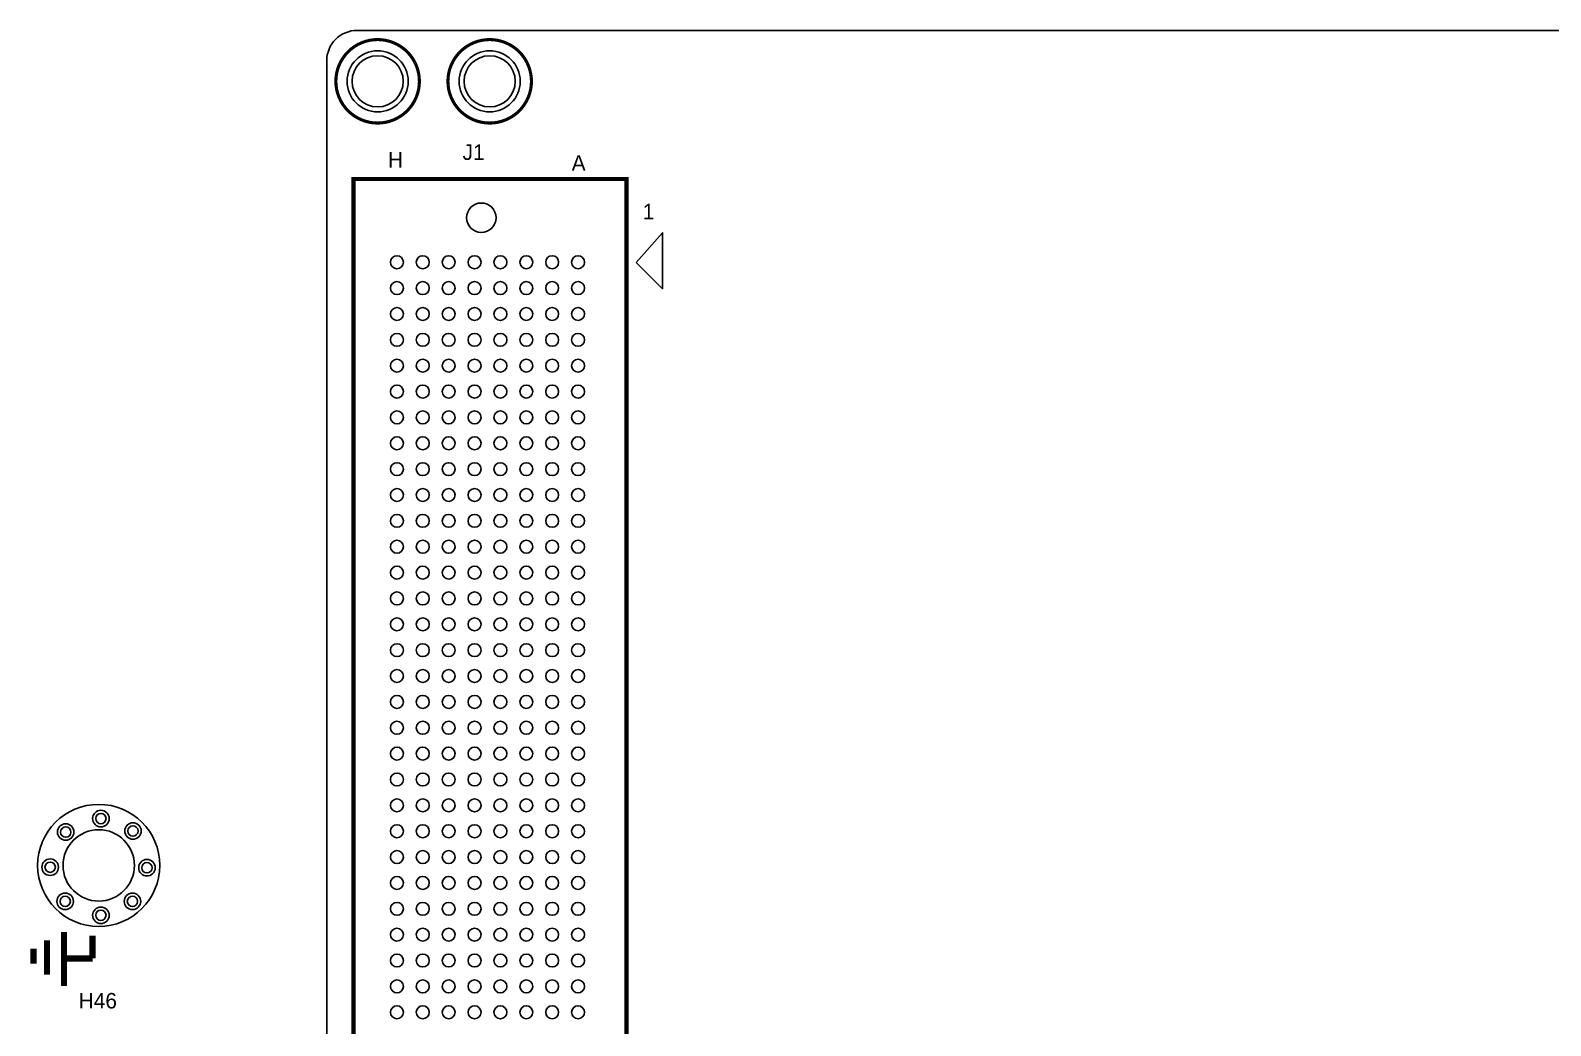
# Model space of a CAD drawing. Extents: x 0 to 260, y 0 to 180.
# Drawn here: x 49.4 to 124, y 88.1 to 137 of the extents above; entities that cross this region are included whole.
import ezdxf

# ---------------------------------------------------------------- set-up
doc = ezdxf.new("R2010")
doc.units = 0
for name, color, linetype in [('BG_DRILLHOLE', 193, 'CONTINUOUS'), ('BG_SILKSCREEN_TOP', 6, 'CONTINUOUS'), ('PG_SILKSCREEN_TOP', 254, 'CONTINUOUS'), ('PIN_TOP', 96, 'CONTINUOUS'), ('RD_SILKSCREEN_TOP', 85, 'CONTINUOUS')]:
    doc.layers.add(name, color=color, linetype=linetype)

msp = doc.modelspace()

# ---------------------------------------------------------------- linework, layer by layer
at = {"layer": 'BG_DRILLHOLE'}
for points in [[(67.65163, 134.514844, 1), (65.13703, 134.514844, 1)], [(73.151492, 134.514844, 1), (70.636892, 134.514844, 1)], [(72.205088, 127.81534, 1), (70.757288, 127.81534, 1)], [(53.06568, 98.3107, 1), (52.55768, 98.3107, 1)], [(51.33848, 97.6503, 1), (50.83048, 97.6503, 1)], [(54.4576, 96.012, 1), (50.9524, 96.012, 1)], [(54.64048, 97.7011, 1), (54.13248, 97.7011, 1)], [(50.57648, 95.9231, 1), (50.06848, 95.9231, 1)], [(55.32628, 95.8977, 1), (54.81828, 95.8977, 1)], [(51.31308, 94.2467, 1), (50.80508, 94.2467, 1)], [(54.61508, 94.2467, 1), (54.10708, 94.2467, 1)], [(53.06568, 93.5609, 1), (52.55768, 93.5609, 1)]]:
    msp.add_lwpolyline(points, format="xyb", close=True, dxfattribs=at)
at = {"layer": 'BG_SILKSCREEN_TOP'}
msp.add_lwpolyline([(63.8937, 53.515514), (63.8937, 135.51535, -0.414214), (65.393824, 137.015474), (177.3936, 137.015474, -0.414214), (178.893724, 135.51535), (178.893724, 131.1656)], format="xyb", dxfattribs=at)
msp.add_lwpolyline([(63.8937, 53.515514), (63.8937, 135.51535, -0.414214), (65.393824, 137.015474), (177.3936, 137.015474, -0.414214), (178.893724, 135.51535), (178.893724, 131.1656)], format="xyb", dxfattribs=at)
msp.add_lwpolyline([(79.083916, 125.624082), (80.377284, 127.078994), (80.377284, 124.330206)], close=True, dxfattribs=at)
at = {"layer": 'PG_SILKSCREEN_TOP', "const_width": 0.1524}
for points in [[(68.444364, 134.514844, 1), (64.344296, 134.514844, 1), (68.444364, 134.514844)], [(73.944226, 134.514844, 1), (69.844158, 134.514844, 1), (73.944226, 134.514844)]]:
    msp.add_lwpolyline(points, format="xyb", dxfattribs=at)
at = {"layer": 'PG_SILKSCREEN_TOP'}
for points, const_width in [([(65.211198, 59.31535), (65.211198, 129.715514), (78.611222, 129.715514), (78.611222, 59.31535), (65.211198, 59.31535)], 0.202946), ([(51.0032, 92.7354), (51.0032, 90.0938)], 0.3048), ([(52.4002, 91.44), (52.4002, 92.5576)], 0.3048), ([(49.5046, 91.9226), (49.5046, 91.186)], 0.3048), ([(50.165, 92.329), (50.165, 90.6526)], 0.3048), ([(51.0032, 91.44), (52.4002, 91.44)], 0.3048)]:
    msp.add_lwpolyline(points, dxfattribs=dict(at, const_width=const_width))
at = {"layer": 'PIN_TOP'}
for centre, radius in [((66.39433, 134.514844), 1.4986), ((71.894192, 134.514844), 1.4986), ((71.481188, 127.81534), 0.7239), ((67.341242, 125.630432), 0.3175), ((68.611242, 125.630432), 0.3175), ((69.881242, 125.630432), 0.3175), ((71.151242, 125.630432), 0.3175), ((72.421242, 125.630432), 0.3175), ((73.691242, 125.630432), 0.3175), ((74.961242, 125.630432), 0.3175), ((76.231242, 125.630432), 0.3175), ((67.341242, 124.360432), 0.3175), ((68.611242, 124.360432), 0.3175), ((69.881242, 124.360432), 0.3175), ((71.151242, 124.360432), 0.3175), ((72.421242, 124.360432), 0.3175), ((73.691242, 124.360432), 0.3175), ((74.961242, 124.360432), 0.3175), ((76.231242, 124.360432), 0.3175), ((67.341242, 123.090432), 0.3175), ((68.611242, 123.090432), 0.3175), ((69.881242, 123.090432), 0.3175), ((71.151242, 123.090432), 0.3175), ((72.421242, 123.090432), 0.3175), ((73.691242, 123.090432), 0.3175), ((74.961242, 123.090432), 0.3175), ((76.231242, 123.090432), 0.3175), ((67.341242, 121.820432), 0.3175), ((68.611242, 121.820432), 0.3175), ((69.881242, 121.820432), 0.3175), ((71.151242, 121.820432), 0.3175), ((72.421242, 121.820432), 0.3175), ((73.691242, 121.820432), 0.3175), ((74.961242, 121.820432), 0.3175), ((76.231242, 121.820432), 0.3175), ((67.341242, 120.550432), 0.3175), ((68.611242, 120.550432), 0.3175), ((69.881242, 120.550432), 0.3175), ((71.151242, 120.550432), 0.3175), ((72.421242, 120.550432), 0.3175), ((73.691242, 120.550432), 0.3175), ((74.961242, 120.550432), 0.3175), ((76.231242, 120.550432), 0.3175), ((67.341242, 119.280432), 0.3175), ((68.611242, 119.280432), 0.3175), ((69.881242, 119.280432), 0.3175), ((71.151242, 119.280432), 0.3175), ((72.421242, 119.280432), 0.3175), ((73.691242, 119.280432), 0.3175), ((74.961242, 119.280432), 0.3175), ((76.231242, 119.280432), 0.3175), ((67.341242, 118.010432), 0.3175), ((68.611242, 118.010432), 0.3175), ((69.881242, 118.010432), 0.3175), ((71.151242, 118.010432), 0.3175), ((72.421242, 118.010432), 0.3175), ((73.691242, 118.010432), 0.3175), ((74.961242, 118.010432), 0.3175), ((76.231242, 118.010432), 0.3175), ((67.341242, 116.740432), 0.3175), ((68.611242, 116.740432), 0.3175), ((69.881242, 116.740432), 0.3175), ((71.151242, 116.740432), 0.3175), ((72.421242, 116.740432), 0.3175), ((73.691242, 116.740432), 0.3175), ((74.961242, 116.740432), 0.3175), ((76.231242, 116.740432), 0.3175), ((67.341242, 115.470432), 0.3175), ((68.611242, 115.470432), 0.3175), ((69.881242, 115.470432), 0.3175), ((71.151242, 115.470432), 0.3175), ((72.421242, 115.470432), 0.3175), ((73.691242, 115.470432), 0.3175), ((74.961242, 115.470432), 0.3175), ((76.231242, 115.470432), 0.3175), ((67.341242, 114.200432), 0.3175), ((68.611242, 114.200432), 0.3175), ((69.881242, 114.200432), 0.3175), ((71.151242, 114.200432), 0.3175), ((72.421242, 114.200432), 0.3175), ((73.691242, 114.200432), 0.3175), ((74.961242, 114.200432), 0.3175), ((76.231242, 114.200432), 0.3175), ((67.341242, 112.930432), 0.3175), ((68.611242, 112.930432), 0.3175), ((69.881242, 112.930432), 0.3175), ((71.151242, 112.930432), 0.3175), ((72.421242, 112.930432), 0.3175), ((73.691242, 112.930432), 0.3175), ((74.961242, 112.930432), 0.3175), ((76.231242, 112.930432), 0.3175), ((67.341242, 111.660432), 0.3175), ((68.611242, 111.660432), 0.3175), ((69.881242, 111.660432), 0.3175), ((71.151242, 111.660432), 0.3175), ((72.421242, 111.660432), 0.3175), ((73.691242, 111.660432), 0.3175), ((74.961242, 111.660432), 0.3175), ((76.231242, 111.660432), 0.3175), ((67.341242, 110.390432), 0.3175), ((68.611242, 110.390432), 0.3175), ((69.881242, 110.390432), 0.3175), ((71.151242, 110.390432), 0.3175), ((72.421242, 110.390432), 0.3175), ((73.691242, 110.390432), 0.3175), ((74.961242, 110.390432), 0.3175), ((76.231242, 110.390432), 0.3175), ((67.341242, 109.120432), 0.3175), ((68.611242, 109.120432), 0.3175), ((69.881242, 109.120432), 0.3175), ((71.151242, 109.120432), 0.3175), ((72.421242, 109.120432), 0.3175), ((73.691242, 109.120432), 0.3175), ((74.961242, 109.120432), 0.3175), ((76.231242, 109.120432), 0.3175), ((67.341242, 107.850432), 0.3175), ((68.611242, 107.850432), 0.3175), ((69.881242, 107.850432), 0.3175), ((71.151242, 107.850432), 0.3175), ((72.421242, 107.850432), 0.3175), ((73.691242, 107.850432), 0.3175), ((74.961242, 107.850432), 0.3175), ((76.231242, 107.850432), 0.3175), ((67.341242, 106.580432), 0.3175), ((68.611242, 106.580432), 0.3175), ((69.881242, 106.580432), 0.3175), ((71.151242, 106.580432), 0.3175), ((72.421242, 106.580432), 0.3175), ((73.691242, 106.580432), 0.3175), ((74.961242, 106.580432), 0.3175), ((76.231242, 106.580432), 0.3175), ((67.341242, 105.310432), 0.3175), ((68.611242, 105.310432), 0.3175), ((69.881242, 105.310432), 0.3175), ((71.151242, 105.310432), 0.3175), ((72.421242, 105.310432), 0.3175), ((73.691242, 105.310432), 0.3175), ((74.961242, 105.310432), 0.3175), ((76.231242, 105.310432), 0.3175), ((67.341242, 104.040432), 0.3175), ((68.611242, 104.040432), 0.3175), ((69.881242, 104.040432), 0.3175), ((71.151242, 104.040432), 0.3175), ((72.421242, 104.040432), 0.3175), ((73.691242, 104.040432), 0.3175), ((74.961242, 104.040432), 0.3175), ((76.231242, 104.040432), 0.3175), ((67.341242, 102.770432), 0.3175), ((68.611242, 102.770432), 0.3175), ((69.881242, 102.770432), 0.3175), ((71.151242, 102.770432), 0.3175), ((72.421242, 102.770432), 0.3175), ((73.691242, 102.770432), 0.3175), ((74.961242, 102.770432), 0.3175), ((76.231242, 102.770432), 0.3175), ((67.341242, 101.500432), 0.3175), ((68.611242, 101.500432), 0.3175), ((69.881242, 101.500432), 0.3175), ((71.151242, 101.500432), 0.3175), ((72.421242, 101.500432), 0.3175), ((73.691242, 101.500432), 0.3175), ((74.961242, 101.500432), 0.3175), ((76.231242, 101.500432), 0.3175), ((67.341242, 100.230432), 0.3175), ((68.611242, 100.230432), 0.3175), ((69.881242, 100.230432), 0.3175), ((71.151242, 100.230432), 0.3175), ((72.421242, 100.230432), 0.3175), ((73.691242, 100.230432), 0.3175), ((74.961242, 100.230432), 0.3175), ((76.231242, 100.230432), 0.3175), ((67.341242, 98.960432), 0.3175), ((68.611242, 98.960432), 0.3175), ((69.881242, 98.960432), 0.3175), ((71.151242, 98.960432), 0.3175), ((72.421242, 98.960432), 0.3175), ((73.691242, 98.960432), 0.3175), ((74.961242, 98.960432), 0.3175), ((76.231242, 98.960432), 0.3175), ((52.705, 96.012), 2.9972), ((52.81168, 98.3107), 0.4064), ((51.08448, 97.6503), 0.4064), ((54.38648, 97.7011), 0.4064), ((67.341242, 97.690432), 0.3175), ((68.611242, 97.690432), 0.3175), ((69.881242, 97.690432), 0.3175), ((71.151242, 97.690432), 0.3175), ((72.421242, 97.690432), 0.3175), ((73.691242, 97.690432), 0.3175), ((74.961242, 97.690432), 0.3175), ((76.231242, 97.690432), 0.3175), ((50.32248, 95.9231), 0.4064), ((55.07228, 95.8977), 0.4064), ((67.341242, 96.420432), 0.3175), ((68.611242, 96.420432), 0.3175), ((69.881242, 96.420432), 0.3175), ((71.151242, 96.420432), 0.3175), ((72.421242, 96.420432), 0.3175), ((73.691242, 96.420432), 0.3175), ((74.961242, 96.420432), 0.3175), ((76.231242, 96.420432), 0.3175), ((67.341242, 95.150432), 0.3175), ((68.611242, 95.150432), 0.3175), ((69.881242, 95.150432), 0.3175), ((71.151242, 95.150432), 0.3175), ((72.421242, 95.150432), 0.3175), ((73.691242, 95.150432), 0.3175), ((74.961242, 95.150432), 0.3175), ((76.231242, 95.150432), 0.3175), ((51.05908, 94.2467), 0.4064), ((54.36108, 94.2467), 0.4064), ((67.341242, 93.880432), 0.3175), ((68.611242, 93.880432), 0.3175), ((69.881242, 93.880432), 0.3175), ((71.151242, 93.880432), 0.3175), ((72.421242, 93.880432), 0.3175), ((73.691242, 93.880432), 0.3175), ((74.961242, 93.880432), 0.3175), ((76.231242, 93.880432), 0.3175), ((52.81168, 93.5609), 0.4064), ((67.341242, 92.610432), 0.3175), ((68.611242, 92.610432), 0.3175), ((69.881242, 92.610432), 0.3175), ((71.151242, 92.610432), 0.3175), ((72.421242, 92.610432), 0.3175), ((73.691242, 92.610432), 0.3175), ((74.961242, 92.610432), 0.3175), ((76.231242, 92.610432), 0.3175), ((67.341242, 91.340432), 0.3175), ((68.611242, 91.340432), 0.3175), ((69.881242, 91.340432), 0.3175), ((71.151242, 91.340432), 0.3175), ((72.421242, 91.340432), 0.3175), ((73.691242, 91.340432), 0.3175), ((74.961242, 91.340432), 0.3175), ((76.231242, 91.340432), 0.3175), ((67.341242, 90.070432), 0.3175), ((68.611242, 90.070432), 0.3175), ((69.881242, 90.070432), 0.3175), ((71.151242, 90.070432), 0.3175), ((72.421242, 90.070432), 0.3175), ((73.691242, 90.070432), 0.3175), ((74.961242, 90.070432), 0.3175), ((76.231242, 90.070432), 0.3175), ((67.341242, 88.800432), 0.3175), ((68.611242, 88.800432), 0.3175), ((69.881242, 88.800432), 0.3175), ((71.151242, 88.800432), 0.3175), ((72.421242, 88.800432), 0.3175), ((73.691242, 88.800432), 0.3175), ((74.961242, 88.800432), 0.3175), ((76.231242, 88.800432), 0.3175)]:
    msp.add_circle(centre, radius, dxfattribs=at)

# ---------------------------------------------------------------- texts
at = {"layer": 'PG_SILKSCREEN_TOP', "width": 1.003333}
for s, p in [('H', (66.9036, 130.2766)), ('A', (75.9206, 130.1242)), ('1', (79.4004, 127.7366))]:
    msp.add_text(s, height=0.762, dxfattribs=at).set_placement(p)
at = {"layer": 'RD_SILKSCREEN_TOP', "width": 1.003333}
for s, p in [('J1', (70.563232, 130.65379)), ('H46', (51.72456, 88.98636))]:
    msp.add_text(s, height=0.762, dxfattribs=at).set_placement(p)

doc.saveas('drawing.dxf')
